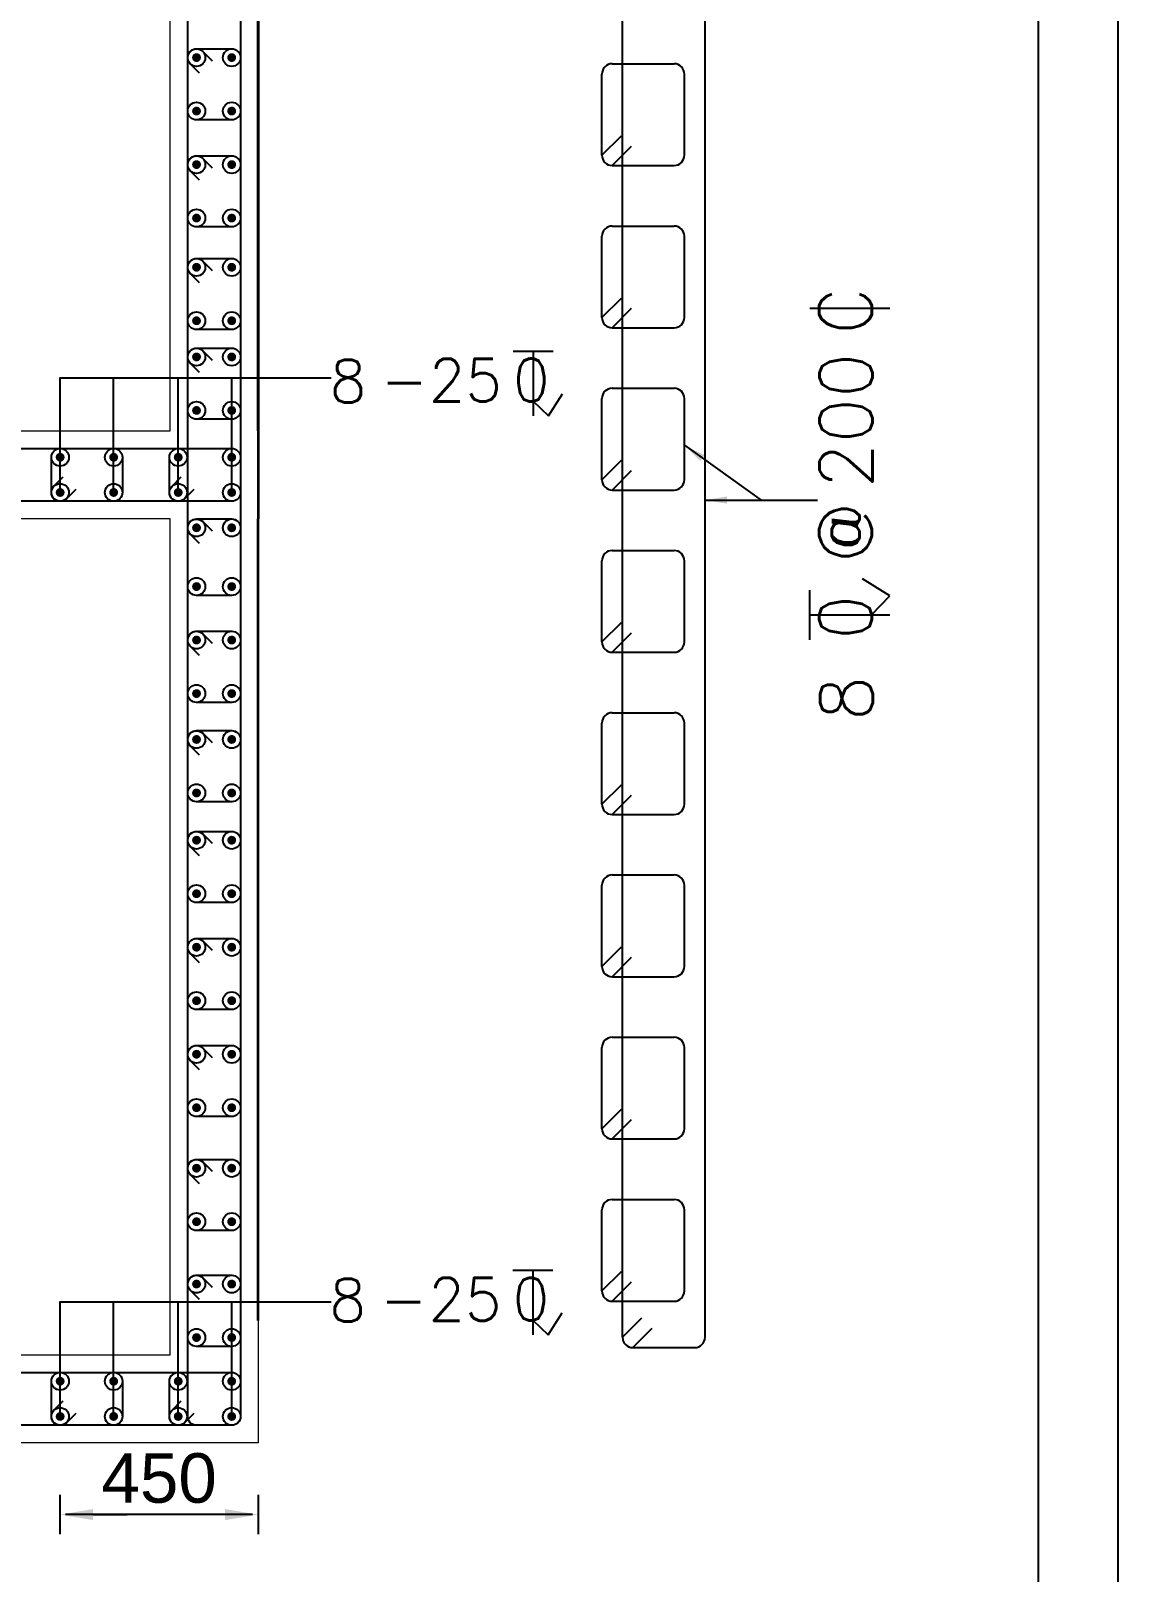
# Model space of a CAD drawing. Extents: x 1878645 to 3043969, y -1160829 to -603973.
# Drawn here: x 2414279 to 2419222, y -653813 to -646807 of the extents above; entities that cross this region are included whole.
import ezdxf
from ezdxf.enums import TextEntityAlignment as Align

# ---------------------------------------------------------------- set-up
doc = ezdxf.new("R2010")
doc.units = 0
doc.header["$LTSCALE"] = 100
doc.header["$PDMODE"] = 66
doc.layers.get('Defpoints').update_dxf_attribs({"lineweight": 0})
for name, color, linetype in [('B-TXT', 7, 'Continuous'), ('Dim', 3, 'Continuous'), ('FDN.DIM', 4, 'Continuous'), ('Link', 225, 'Continuous'), ('LINKP', 2, 'Continuous'), ('Reinforcement', 4, 'Continuous')]:
    doc.layers.add(name, color=color, linetype=linetype)
doc.layers.add('ECO COL', color=6, linetype='Continuous', lineweight=0)
doc.layers.add('ECO-COL', color=6, linetype='Continuous', lineweight=35)
doc.styles.add('ROMANS', font='simplex.shx', dxfattribs={"width": 0.75})
doc.styles.get("Standard").update_dxf_attribs({"font": 'verdana.ttf'})
doc.styles.add('Style-font003', font='arial.ttf')
doc.dimstyles.new('mm ond feet with line', dxfattribs={"dimtxt": 200, "dimasz": 100, "dimexe": 0.18, "dimexo": 0.0625, "dimgap": 0.09, "dimtad": 0, "dimdec": 0, "dimzin": 0, "dimdsep": 46, "dimtxsty": 'Standard', "dimblk": 'ARCHTICK', "dimcen": 0, "dimclrd": 8, "dimclre": 8, "dimclrt": 7, "dimadec": 0, "dimazin": 0, "dimtfac": 1, "dimtdec": 0, "dimtofl": 0, "dimtmove": 0, "dimatfit": 3, "dimfxl": 1, "dimtolj": 1, "dimtzin": 0, "dimarcsym": 0})
doc.dimstyles.new('working dim', dxfattribs={"dimtxt": 175, "dimasz": 50, "dimexe": 0, "dimexo": 0, "dimgap": 3, "dimtad": 1, "dimtoh": 1, "dimdec": 0, "dimzin": 0, "dimdsep": 46, "dimtxsty": 'Standard', "dimblk": 'ARCHTICK', "dimcen": 0, "dimdle": 3, "dimse1": 1, "dimse2": 1, "dimclrd": 256, "dimclre": 2, "dimclrt": 256, "dimadec": 0, "dimazin": 0, "dimtfac": 1, "dimtdec": 0, "dimtofl": 0, "dimtmove": 1, "dimatfit": 3, "dimldrblk": 'DOTSMALL', "dimfxl": 1, "dimtolj": 1, "dimtzin": 0, "dimlwd": -1, "dimarcsym": 1})

# ---------------------------------------------------------------- blocks, each defined once
blk = doc.blocks.new('T-V')
at = {"layer": 'B-TXT', "linetype": 'Continuous'}
for p, q in [((1348.3, 187), (1582.4, 187)), ((1465.4, 187), (1465.4, -191.4)), ((1555.1, -191.4), (1637.1, -62.7)), ((1465.4, -105.6), (1555.1, -191.4))]:
    blk.add_line(p, q, dxfattribs=at)
at = {"layer": 'B-TXT', "linetype": 'Continuous', "style": 'ROMANS'}
for s, p in [('0', (1346.7, -107.1)), ('-', (571.3, -107.1))]:
    blk.add_text(s, height=250, dxfattribs=at).set_placement(p)
blk.add_attdef('T', text='', height=250, dxfattribs=at).set_placement((489.9, -113.4), align=Align.RIGHT)
blk.add_attdef('V', (854, -107.8), '', height=250, dxfattribs=at)
blk = doc.blocks.new('A2')
at = {"layer": 'Dim', "linetype": 'ByBlock', "lineweight": -2, "extrusion": (0, 0, -1)}
blk.add_lwpolyline([(6, 0), (12.197, 0)], dxfattribs=at)
blk.add_solid([(6, -1), (0, 0), (6, 1)], dxfattribs=at)
blk = doc.blocks.new('A3')
at = {"layer": 'Dim', "linetype": 'ByBlock', "lineweight": -2}
blk.add_line((0, 3.585), (0, -3.585), dxfattribs=at)
blk.add_blockref('A2', (0, 0), dxfattribs=at)
blk = doc.blocks.new('*D336')
at = {"layer": 'Defpoints', "color": 0, "transparency": 16777216}
for p in [(2414412.5, -653225.3), (2415312.5, -653225.3), (2414412.5, -653551.3)]:
    blk.add_point(p, dxfattribs=at)
at = {"layer": 'Dim', "transparency": 16777216}
blk.add_line((2415287.5, -653551.3), (2414437.5, -653551.3), dxfattribs=at)
at = {"layer": 'Dim', "transparency": 16777216, "xscale": 25, "yscale": 25, "zscale": 25, "rotation": 180}
blk.add_blockref('A3', (2414412.5, -653551.3), dxfattribs=at)
at = {"layer": 'Dim', "transparency": 16777216, "xscale": 25, "yscale": 25, "zscale": 25}
blk.add_blockref('A3', (2415312.5, -653551.3), dxfattribs=at)
at = {"layer": 'Dim', "color": 7, "transparency": 16777216, "insert": (2414862.5, -653386.5), "char_height": 225, "attachment_point": 5, "style": 'Style-font003'}
blk.add_mtext('\\A1;450', dxfattribs=at)
blk = doc.blocks.new('_DOTSMALL')
at = {"color": 0, "linetype": 'ByBlock', "const_width": 0.5}
blk.add_lwpolyline([(-0.0625, 0, 1), (0.0625, 0, 1)], format="xyb", close=True, dxfattribs=at)
blk = doc.blocks.new('TCC')
at = {"layer": 'B-TXT', "linetype": 'Continuous'}
for p, q in [((414, 176.8), (648.2, 176.8)), ((531.1, 176.8), (531.1, -201.6)), ((1983.9, 176.8), (1983.9, -201.6)), ((620.9, -201.6), (702.9, -72.9)), ((531.1, -115.8), (620.9, -201.6))]:
    blk.add_line(p, q, dxfattribs=at)
at = {"layer": 'B-TXT', "linetype": 'Continuous', "style": 'ROMANS'}
for s, p in [('0', (412.5, -117.3)), ('@', (777.2, -117.3)), ('C', (1857.9, -117.3))]:
    blk.add_text(s, height=250, dxfattribs=at).set_placement(p)
blk.add_attdef('T', text='', height=250, dxfattribs=at).set_placement((243.9, -121.4), align=Align.RIGHT)
blk.add_attdef('CC', (1130.4, -119.4), '', height=250, dxfattribs=at)

msp = doc.modelspace()

# ---------------------------------------------------------------- linework, layer by layer
at = {"color": 35}
msp.add_line((2419222.42866, -659933.58243), (2419222.42866, -631176.6478), dxfattribs=at)
msp.add_line((2418859.65316, -659584.75983), (2418859.65316, -631539.4233))
at = {"layer": 'Dim', "ltscale": 0.15}
for points in [[(2414412.48026, -648905.28292), (2414412.48026, -648384.08024), (2415643.91021, -648384.08024)], [(2414655.68026, -648905.28292), (2414655.68026, -648384.08024), (2415643.91021, -648384.08024)], [(2414949.26235, -648905.28292), (2414949.26235, -648384.08024), (2415642.13325, -648384.08024)], [(2415192.46235, -648905.28292), (2415192.46235, -648384.08024), (2415643.91021, -648384.08024)], [(2414412.48026, -653105.28292), (2414412.48026, -652584.08024), (2415643.91021, -652584.08024)], [(2414655.68026, -653105.28292), (2414655.68026, -652584.08024), (2415643.91021, -652584.08024)], [(2414949.26235, -653105.28292), (2414949.26235, -652584.08024), (2415642.13325, -652584.08024)], [(2415192.46235, -653105.28292), (2415192.46235, -652584.08024), (2415643.91021, -652584.08024)]]:
    msp.add_lwpolyline(points, dxfattribs=at)
at = {"layer": 'ECO COL', "color": 4}
msp.add_lwpolyline([(2409312.46026, -644425.28292), (2415312.46026, -644425.28292), (2415312.46026, -653225.28292), (2409312.46026, -653225.28292), (2409312.46026, -652825.28292), (2414912.46026, -652825.28292), (2414912.46026, -649025.28292), (2409312.46026, -649025.28292), (2409312.46026, -648625.28292), (2414912.46026, -648625.28292), (2414912.46026, -644825.28292), (2409312.46026, -644825.28292), (2409312.46026, -644425.28292)], dxfattribs=at)
at = {"layer": 'ECO-COL', "color": 4}
for points in [[(2415312.46026, -648625.28292), (2415312.46026, -644981.3464)], [(2415312.46026, -644981.37164), (2415312.46026, -648625.28292)], [(2415312.46026, -648625.28292), (2415312.46026, -649025.28292)], [(2415312.46026, -648625.28292), (2415312.46026, -649025.28292)], [(2415312.46026, -652669.21944), (2415312.46026, -649025.28292)]]:
    msp.add_lwpolyline(points, dxfattribs=at)
at = {"layer": 'Link'}
for points in [[(2415046.60227, -644615.99362), (2415004.17594, -644573.56714, -0.6681779738), (2415032.46026, -644505.28292), (2415192.46026, -644505.28292, -0.4142135624), (2415232.46026, -644545.28292), (2415232.46026, -653105.28292, -0.4142135624), (2415192.46026, -653145.28292), (2415032.46026, -653145.28292, -0.4142135624), (2414992.46026, -653105.28292), (2414992.46026, -644545.28292, -0.6681793021), (2415060.74459, -644516.9987), (2415103.17092, -644559.42519)], [(2415046.60227, -646999.14181), (2415004.17594, -646956.71533, -0.6681779738), (2415032.46026, -646888.45111), (2415192.46026, -646888.45111, -0.4143600166), (2415232.46026, -646928.45111), (2415232.46026, -647171.65111, -0.4140671234), (2415192.46026, -647211.65111), (2415032.46026, -647211.65111, -0.4140671234), (2414992.46026, -647171.65111), (2414992.46026, -646928.45111, -0.6683601251), (2415060.74459, -646900.14689), (2415103.17092, -646942.57337)], [(2415046.60227, -647485.54181), (2415004.17594, -647443.11533, -0.6681779738), (2415032.46026, -647374.85111), (2415192.46026, -647374.85111, -0.4143600166), (2415232.46026, -647414.85111), (2415232.46026, -647658.05111, -0.4140671234), (2415192.46026, -647698.05111), (2415032.46026, -647698.05111, -0.4140671234), (2414992.46026, -647658.05111), (2414992.46026, -647414.85111, -0.6683601251), (2415060.74459, -647386.54689), (2415103.17092, -647428.97337)], [(2415046.60227, -647952.25183), (2415004.17594, -647909.82534, -0.6681779738), (2415032.46026, -647841.56112), (2415192.46026, -647841.56112, -0.4143600166), (2415232.46026, -647881.56112), (2415232.46026, -648124.76112, -0.4140671234), (2415192.46026, -648164.76112), (2415032.46026, -648164.76112, -0.4140671234), (2414992.46026, -648124.76112), (2414992.46026, -647881.56112, -0.6683601251), (2415060.74459, -647853.2569), (2415103.17092, -647895.68339)], [(2415046.60227, -648359.83449), (2415004.17594, -648317.408, -0.6681779738), (2415032.46026, -648249.14378), (2415192.46026, -648249.14378, -0.4143600166), (2415232.46026, -648289.14378), (2415232.46026, -648532.34378, -0.4140671234), (2415192.46026, -648572.34378), (2415032.46026, -648572.34378, -0.4140671234), (2414992.46026, -648532.34378), (2414992.46026, -648289.14378, -0.6683601251), (2415060.74459, -648260.83956), (2415103.17092, -648303.26605)], [(2409503.17097, -648891.14092), (2409460.74448, -648933.56724, -0.6681779738), (2409392.46026, -648905.28292), (2409392.46026, -648745.28292, -0.4142135624), (2409432.46026, -648705.28292), (2415192.46026, -648705.28292, -0.4142135624), (2415232.46026, -648745.28292), (2415232.46026, -648905.28292, -0.4142135624), (2415192.46026, -648945.28292), (2409432.46026, -648945.28292, -0.6681793021), (2409404.17604, -648876.9986), (2409446.60253, -648834.57227)], [(2414483.17097, -648891.14092), (2414440.74448, -648933.56724, -0.6681779738), (2414372.48026, -648905.28292), (2414372.48026, -648745.28292, -0.4143600166), (2414412.48026, -648705.28292), (2414655.68026, -648705.28292, -0.4140671234), (2414695.68026, -648745.28292), (2414695.68026, -648905.28292, -0.4140671234), (2414655.68026, -648945.28292), (2414412.48026, -648945.28292, -0.6683601251), (2414384.17604, -648876.9986), (2414426.60253, -648834.57227)], [(2415019.95306, -648891.14092), (2414977.52657, -648933.56724, -0.6681779738), (2414909.26235, -648905.28292), (2414909.26235, -648745.28292, -0.4143600166), (2414949.26235, -648705.28292), (2415192.46235, -648705.28292, -0.4140671234), (2415232.46235, -648745.28292), (2415232.46235, -648905.28292, -0.4140671234), (2415192.46235, -648945.28292), (2414949.26235, -648945.28292, -0.6683601251), (2414920.95814, -648876.9986), (2414963.38462, -648834.57227)], [(2415046.60227, -649136.48628), (2415004.17594, -649094.05979, -0.6681779738), (2415032.46026, -649025.77557), (2415192.46026, -649025.77557, -0.4142135624), (2415232.46026, -649065.77557), (2415232.46026, -649332.97557, -0.4140671234), (2415192.46026, -649372.97557), (2415032.46026, -649372.97557, -0.4140671234), (2414992.46026, -649332.97557), (2414992.46026, -649065.77557, -0.6681793021), (2415060.74459, -649037.49135), (2415103.17092, -649079.91784)], [(2415046.60227, -649646.88628), (2415004.17594, -649604.45979, -0.6681779738), (2415032.46026, -649536.17557), (2415192.46026, -649536.17557, -0.4142135624), (2415232.46026, -649576.17557), (2415232.46026, -649819.39557, -0.4140671234), (2415192.46026, -649859.39557), (2415032.46026, -649859.39557, -0.4140671234), (2414992.46026, -649819.39557), (2414992.46026, -649576.17557, -0.6681793021), (2415060.74459, -649547.89135), (2415103.17092, -649590.31784)], [(2415046.60227, -650098.63191), (2415004.17594, -650056.20542, -0.6681779738), (2415032.46026, -649987.9412), (2415192.46026, -649987.9412, -0.4143600166), (2415232.46026, -650027.9412), (2415232.46026, -650271.1412, -0.4140671234), (2415192.46026, -650311.1412), (2415032.46026, -650311.1412, -0.4140671234), (2414992.46026, -650271.1412), (2414992.46026, -650027.9412, -0.6683601251), (2415060.74459, -649999.63698), (2415103.17092, -650042.06347)], [(2415046.60227, -650556.67833), (2415004.17594, -650514.25185, -0.6681779738), (2415032.46026, -650445.98763), (2415192.46026, -650445.98763, -0.4143600166), (2415232.46026, -650485.98763), (2415232.46026, -650729.18763, -0.4140671234), (2415192.46026, -650769.18763), (2415032.46026, -650769.18763, -0.4140671234), (2414992.46026, -650729.18763), (2414992.46026, -650485.98763, -0.6683601251), (2415060.74459, -650457.68341), (2415103.17092, -650500.10989)], [(2415046.60227, -651043.07833), (2415004.17594, -651000.65185, -0.6681779738), (2415032.46026, -650932.38763), (2415192.46026, -650932.38763, -0.4143600166), (2415232.46026, -650972.38763), (2415232.46026, -651215.58763, -0.4140671234), (2415192.46026, -651255.58763), (2415032.46026, -651255.58763, -0.4140671234), (2414992.46026, -651215.58763), (2414992.46026, -650972.38763, -0.6683601251), (2415060.74459, -650944.08341), (2415103.17092, -650986.50989)], [(2415046.60227, -651529.47833), (2415004.17594, -651487.05185, -0.6681779738), (2415032.46026, -651418.78763), (2415192.46026, -651418.78763, -0.4143600166), (2415232.46026, -651458.78763), (2415232.46026, -651701.98763, -0.4140671234), (2415192.46026, -651741.98763), (2415032.46026, -651741.98763, -0.4140671234), (2414992.46026, -651701.98763), (2414992.46026, -651458.78763, -0.6683601251), (2415060.74459, -651430.48341), (2415103.17092, -651472.90989)], [(2415046.60227, -652047.64469), (2415004.17594, -652005.2182, -0.6681779738), (2415032.46026, -651936.95398), (2415192.46026, -651936.95398, -0.4143600166), (2415232.46026, -651976.95398), (2415232.46026, -652220.15398, -0.4140671234), (2415192.46026, -652260.15398), (2415032.46026, -652260.15398, -0.4140671234), (2414992.46026, -652220.15398), (2414992.46026, -651976.95398, -0.6683601251), (2415060.74459, -651948.64976), (2415103.17092, -651991.07625)], [(2415046.60227, -652574.22014), (2415004.17594, -652531.79365, -0.6681779738), (2415032.46026, -652463.52943), (2415192.46026, -652463.52943, -0.4143600166), (2415232.46026, -652503.52943), (2415232.46026, -652746.72943, -0.4140671234), (2415192.46026, -652786.72943), (2415032.46026, -652786.72943, -0.4140671234), (2414992.46026, -652746.72943), (2414992.46026, -652503.52943, -0.6683601251), (2415060.74459, -652475.22521), (2415103.17092, -652517.6517)], [(2409503.17097, -653091.14092), (2409460.74448, -653133.56724, -0.6681779738), (2409392.46026, -653105.28292), (2409392.46026, -652945.28292, -0.4142135624), (2409432.46026, -652905.28292), (2415192.46026, -652905.28292, -0.4142135624), (2415232.46026, -652945.28292), (2415232.46026, -653105.28292, -0.4142135624), (2415192.46026, -653145.28292), (2409432.46026, -653145.28292, -0.6681793021), (2409404.17604, -653076.9986), (2409446.60253, -653034.57227)], [(2414483.17097, -653091.14092), (2414440.74448, -653133.56724, -0.6681779738), (2414372.48026, -653105.28292), (2414372.48026, -652945.28292, -0.4143600166), (2414412.48026, -652905.28292), (2414655.68026, -652905.28292, -0.4140671234), (2414695.68026, -652945.28292), (2414695.68026, -653105.28292, -0.4140671234), (2414655.68026, -653145.28292), (2414412.48026, -653145.28292, -0.6683601251), (2414384.17604, -653076.9986), (2414426.60253, -653034.57227)], [(2415019.95306, -653091.14092), (2414977.52657, -653133.56724, -0.6681779738), (2414909.26235, -653105.28292), (2414909.26235, -652945.28292, -0.4143600166), (2414949.26235, -652905.28292), (2415192.46235, -652905.28292, -0.4140671234), (2415232.46235, -652945.28292), (2415232.46235, -653105.28292, -0.4140671234), (2415192.46235, -653145.28292), (2414949.26235, -653145.28292, -0.6683601251), (2414920.95814, -653076.9986), (2414963.38462, -653034.57227)]]:
    msp.add_lwpolyline(points, format="xyb", dxfattribs=at)
at = {"layer": 'LINKP'}
for p, q in [((2416969.08128, -652745.57028), (2416969.08128, -644821.01354)), ((2417344.08128, -652745.57028), (2417344.08128, -644821.01354)), ((2416922.20628, -646956.59248), (2417203.45628, -646956.59248)), ((2416875.33128, -647372.21748), (2416875.33128, -647003.46748)), ((2417250.33128, -647372.21748), (2417250.33128, -647003.46748)), ((2416875.33128, -647372.21748), (2416963.71963, -647283.82913)), ((2416922.20628, -647419.09248), (2417010.59463, -647330.70413)), ((2416922.20628, -647419.09248), (2417203.45628, -647419.09248)), ((2416922.20628, -647694.09248), (2417203.45628, -647694.09248)), ((2416875.33128, -648109.71748), (2416875.33128, -647740.96748)), ((2417250.33128, -648109.71748), (2417250.33128, -647740.96748)), ((2416875.33128, -648109.71748), (2416963.71963, -648021.32913)), ((2416922.20628, -648156.59248), (2417010.59463, -648068.20413)), ((2416922.20628, -648156.59248), (2417203.45628, -648156.59248)), ((2416922.20628, -648431.59248), (2417203.45628, -648431.59248)), ((2416875.33128, -648847.21748), (2416875.33128, -648478.46748)), ((2417250.33128, -648847.21748), (2417250.33128, -648478.46748)), ((2416875.33128, -648847.21748), (2416963.71963, -648758.82913)), ((2416922.20628, -648894.09248), (2417010.59463, -648805.70413)), ((2416922.20628, -648894.09248), (2417203.45628, -648894.09248)), ((2416922.20628, -649169.09248), (2417203.45628, -649169.09248)), ((2416875.33128, -649584.71748), (2416875.33128, -649215.96748)), ((2417250.33128, -649584.71748), (2417250.33128, -649215.96748)), ((2416875.33128, -649584.71748), (2416963.71963, -649496.32913)), ((2416922.20628, -649631.59248), (2417010.59463, -649543.20413)), ((2416922.20628, -649631.59248), (2417203.45628, -649631.59248)), ((2416875.33128, -650322.21748), (2416875.33128, -649953.46748)), ((2416922.20628, -649906.59248), (2417203.45628, -649906.59248)), ((2417250.33128, -650322.21748), (2417250.33128, -649953.46748)), ((2416875.33128, -650322.21748), (2416963.71963, -650233.82913)), ((2416922.20628, -650369.09248), (2417010.59463, -650280.70413)), ((2416922.20628, -650369.09248), (2417203.45628, -650369.09248)), ((2416922.20628, -650644.09248), (2417203.45628, -650644.09248)), ((2416875.33128, -651059.71748), (2416875.33128, -650690.96748)), ((2417250.33128, -651059.71748), (2417250.33128, -650690.96748)), ((2416875.33128, -651059.71748), (2416963.71963, -650971.32913)), ((2416922.20628, -651106.59248), (2417010.59463, -651018.20413)), ((2416922.20628, -651106.59248), (2417203.45628, -651106.59248)), ((2416875.33128, -651797.21748), (2416875.33128, -651428.46748)), ((2416922.20628, -651381.59248), (2417203.45628, -651381.59248)), ((2417250.33128, -651797.21748), (2417250.33128, -651428.46748)), ((2416875.33128, -651797.21748), (2416963.71963, -651708.82913)), ((2416922.20628, -651844.09248), (2417010.59463, -651755.70413)), ((2416922.20628, -651844.09248), (2417203.45628, -651844.09248)), ((2416922.20628, -652119.09248), (2417203.45628, -652119.09248)), ((2416875.33128, -652534.71748), (2416875.33128, -652165.96748)), ((2417250.33128, -652534.71748), (2417250.33128, -652165.96748)), ((2416875.33128, -652534.71748), (2416963.71963, -652446.32913)), ((2416922.20628, -652581.59248), (2417010.59463, -652493.20413)), ((2416922.20628, -652581.59248), (2417203.45628, -652581.59248)), ((2416969.08128, -652745.57028), (2417057.46963, -652657.18193)), ((2417015.95628, -652792.44528), (2417104.34463, -652704.05693)), ((2417015.95628, -652792.44528), (2417297.20628, -652792.44528))]:
    msp.add_line(p, q, dxfattribs=at)
for centre, start, end in [((2416922.2063, -647003.46749), 90.000022412, 179.999977588), ((2417203.45626, -647003.46749), 0.000022358, 89.999977588), ((2416922.2063, -647372.21746), 180.000022358, 269.999977588), ((2417203.45626, -647372.21746), 270.000022412, 359.999977588), ((2416922.2063, -647740.96749), 90.000022412, 179.999977588), ((2417203.45626, -647740.96749), 0.000022358, 89.999977588), ((2416922.2063, -648109.71746), 180.000022358, 269.999977588), ((2417203.45626, -648109.71746), 270.000022412, 359.999977588), ((2416922.2063, -648478.46749), 90.000022412, 179.999977588), ((2417203.45626, -648478.46749), 0.000022358, 89.999977588), ((2416922.2063, -648847.21746), 180.000022358, 269.999977588), ((2417203.45626, -648847.21746), 270.000022412, 359.999977588), ((2416922.2063, -649215.96749), 90.000022412, 179.999977588), ((2417203.45626, -649215.96749), 0.000022358, 89.999977588), ((2416922.2063, -649584.71746), 180.000022358, 269.999977588), ((2417203.45626, -649584.71746), 270.000022412, 359.999977588), ((2416922.2063, -649953.46749), 90.000022412, 179.999977588), ((2417203.45626, -649953.46749), 0.000022358, 89.999977588), ((2416922.2063, -650322.21746), 180.000022358, 269.999977588), ((2417203.45626, -650322.21746), 270.000022412, 359.999977588), ((2416922.2063, -650690.96749), 90.000022385, 179.999977588), ((2417203.45626, -650690.96749), 0.000022358, 89.999977588), ((2416922.2063, -651059.71746), 180.000022358, 269.999977588), ((2417203.45626, -651059.71746), 270.000022412, 359.999977588), ((2416922.2063, -651428.46749), 90.000022412, 179.999977588), ((2417203.45626, -651428.46749), 0.000022358, 89.999977588), ((2416922.2063, -651797.21746), 180.000022358, 269.999977588), ((2417203.45626, -651797.21746), 270.000022412, 359.999977588), ((2416922.2063, -652165.96749), 90.000022412, 179.999977588), ((2417203.45626, -652165.96749), 0.000022358, 89.999977588), ((2416922.2063, -652534.71746), 180.000022358, 269.999977588), ((2417203.45626, -652534.71746), 270.000022412, 359.999977588), ((2417015.9563, -652745.57026), 180.000022358, 269.999977588), ((2417297.20626, -652745.57026), 270.000022385, 359.999977588)]:
    msp.add_arc(centre, 46.87502, start, end, dxfattribs=at)
at = {"layer": 'Reinforcement', "color": 4}
for points in [[(2415022.46026, -646928.45111, 20, 20, 1), (2415042.46026, -646928.45111, 20, 20, 1)], [(2415182.46026, -646928.45111, 20, 20, 1), (2415202.46026, -646928.45111, 20, 20, 1)], [(2415022.46026, -647171.65111, 20, 20, 1), (2415042.46026, -647171.65111, 20, 20, 1)], [(2415182.46026, -647171.65111, 20, 20, 1), (2415202.46026, -647171.65111, 20, 20, 1)], [(2415022.46026, -647414.85111, 20, 20, 1), (2415042.46026, -647414.85111, 20, 20, 1)], [(2415182.46026, -647414.85111, 20, 20, 1), (2415202.46026, -647414.85111, 20, 20, 1)], [(2415022.46026, -647658.05111, 20, 20, 1), (2415042.46026, -647658.05111, 20, 20, 1)], [(2415182.46026, -647658.05111, 20, 20, 1), (2415202.46026, -647658.05111, 20, 20, 1)], [(2415022.46026, -647881.56112, 20, 20, 1), (2415042.46026, -647881.56112, 20, 20, 1)], [(2415182.46026, -647881.56112, 20, 20, 1), (2415202.46026, -647881.56112, 20, 20, 1)], [(2415022.46026, -648124.76112, 20, 20, 1), (2415042.46026, -648124.76112, 20, 20, 1)], [(2415182.46026, -648124.76112, 20, 20, 1), (2415202.46026, -648124.76112, 20, 20, 1)], [(2415022.46026, -648289.14378, 20, 20, 1), (2415042.46026, -648289.14378, 20, 20, 1)], [(2415182.46026, -648289.14378, 20, 20, 1), (2415202.46026, -648289.14378, 20, 20, 1)], [(2415022.46026, -648532.34378, 20, 20, 1), (2415042.46026, -648532.34378, 20, 20, 1)], [(2415182.46026, -648532.34378, 20, 20, 1), (2415202.46026, -648532.34378, 20, 20, 1)], [(2414412.48026, -648755.28292, 20, 20, 1), (2414412.48026, -648735.28292, 20, 20, 1)], [(2414655.68026, -648755.28292, 20, 20, 1), (2414655.68026, -648735.28292, 20, 20, 1)], [(2414949.26235, -648755.28292, 20, 20, 1), (2414949.26235, -648735.28292, 20, 20, 1)], [(2415192.46235, -648755.28292, 20, 20, 1), (2415192.46235, -648735.28292, 20, 20, 1)], [(2415192.46235, -648755.28292, 20, 20, 1), (2415192.46235, -648735.28292, 20, 20, 1)], [(2415192.46235, -648755.28292, 20, 20, 1), (2415192.46235, -648735.28292, 20, 20, 1)], [(2415192.46235, -648755.28292, 20, 20, 1), (2415192.46235, -648735.28292, 20, 20, 1)], [(2414412.48026, -648915.28292, 20, 20, 1), (2414412.48026, -648895.28292, 20, 20, 1)], [(2414655.68026, -648915.28292, 20, 20, 1), (2414655.68026, -648895.28292, 20, 20, 1)], [(2414949.26235, -648915.28292, 20, 20, 1), (2414949.26235, -648895.28292, 20, 20, 1)], [(2415192.46235, -648915.28292, 20, 20, 1), (2415192.46235, -648895.28292, 20, 20, 1)], [(2415192.46235, -648915.28292, 20, 20, 1), (2415192.46235, -648895.28292, 20, 20, 1)], [(2415192.46235, -648915.28292, 20, 20, 1), (2415192.46235, -648895.28292, 20, 20, 1)], [(2415192.46235, -648915.28292, 20, 20, 1), (2415192.46235, -648895.28292, 20, 20, 1)], [(2415022.46026, -649065.77557, 20, 20, 1), (2415042.46026, -649065.77557, 20, 20, 1)], [(2415022.46026, -649065.77557, 20, 20, 1), (2415042.46026, -649065.77557, 20, 20, 1)], [(2415182.46026, -649065.77557, 20, 20, 1), (2415202.46026, -649065.77557, 20, 20, 1)], [(2415182.46026, -649065.77557, 20, 20, 1), (2415202.46026, -649065.77557, 20, 20, 1)], [(2415022.46026, -649332.97557, 20, 20, 1), (2415042.46026, -649332.97557, 20, 20, 1)], [(2415182.46026, -649332.97557, 20, 20, 1), (2415202.46026, -649332.97557, 20, 20, 1)], [(2415022.46026, -649576.17557, 20, 20, 1), (2415042.46026, -649576.17557, 20, 20, 1)], [(2415182.46026, -649576.17557, 20, 20, 1), (2415202.46026, -649576.17557, 20, 20, 1)], [(2415022.46026, -649819.39557, 20, 20, 1), (2415042.46026, -649819.39557, 20, 20, 1)], [(2415182.46026, -649819.39557, 20, 20, 1), (2415202.46026, -649819.39557, 20, 20, 1)], [(2415022.46026, -650027.9412, 20, 20, 1), (2415042.46026, -650027.9412, 20, 20, 1)], [(2415182.46026, -650027.9412, 20, 20, 1), (2415202.46026, -650027.9412, 20, 20, 1)], [(2415022.46026, -650271.1412, 20, 20, 1), (2415042.46026, -650271.1412, 20, 20, 1)], [(2415182.46026, -650271.1412, 20, 20, 1), (2415202.46026, -650271.1412, 20, 20, 1)], [(2415022.46026, -650485.98763, 20, 20, 1), (2415042.46026, -650485.98763, 20, 20, 1)], [(2415182.46026, -650485.98763, 20, 20, 1), (2415202.46026, -650485.98763, 20, 20, 1)], [(2415022.46026, -650729.18763, 20, 20, 1), (2415042.46026, -650729.18763, 20, 20, 1)], [(2415182.46026, -650729.18763, 20, 20, 1), (2415202.46026, -650729.18763, 20, 20, 1)], [(2415022.46026, -650972.38763, 20, 20, 1), (2415042.46026, -650972.38763, 20, 20, 1)], [(2415182.46026, -650972.38763, 20, 20, 1), (2415202.46026, -650972.38763, 20, 20, 1)], [(2415022.46026, -651215.58763, 20, 20, 1), (2415042.46026, -651215.58763, 20, 20, 1)], [(2415182.46026, -651215.58763, 20, 20, 1), (2415202.46026, -651215.58763, 20, 20, 1)], [(2415022.46026, -651458.78763, 20, 20, 1), (2415042.46026, -651458.78763, 20, 20, 1)], [(2415182.46026, -651458.78763, 20, 20, 1), (2415202.46026, -651458.78763, 20, 20, 1)], [(2415022.46026, -651701.98763, 20, 20, 1), (2415042.46026, -651701.98763, 20, 20, 1)], [(2415182.46026, -651701.98763, 20, 20, 1), (2415202.46026, -651701.98763, 20, 20, 1)], [(2415022.46026, -651976.95398, 20, 20, 1), (2415042.46026, -651976.95398, 20, 20, 1)], [(2415182.46026, -651976.95398, 20, 20, 1), (2415202.46026, -651976.95398, 20, 20, 1)], [(2415022.46026, -652220.15398, 20, 20, 1), (2415042.46026, -652220.15398, 20, 20, 1)], [(2415182.46026, -652220.15398, 20, 20, 1), (2415202.46026, -652220.15398, 20, 20, 1)], [(2415022.46026, -652503.52943, 20, 20, 1), (2415042.46026, -652503.52943, 20, 20, 1)], [(2415182.46026, -652503.52943, 20, 20, 1), (2415202.46026, -652503.52943, 20, 20, 1)], [(2415022.46026, -652746.72943, 20, 20, 1), (2415042.46026, -652746.72943, 20, 20, 1)], [(2415182.46026, -652746.72943, 20, 20, 1), (2415202.46026, -652746.72943, 20, 20, 1)], [(2414412.48026, -652955.28292, 20, 20, 1), (2414412.48026, -652935.28292, 20, 20, 1)], [(2414655.68026, -652955.28292, 20, 20, 1), (2414655.68026, -652935.28292, 20, 20, 1)], [(2414949.26235, -652955.28292, 20, 20, 1), (2414949.26235, -652935.28292, 20, 20, 1)], [(2415192.46235, -652955.28292, 20, 20, 1), (2415192.46235, -652935.28292, 20, 20, 1)], [(2415192.46235, -652955.28292, 20, 20, 1), (2415192.46235, -652935.28292, 20, 20, 1)], [(2414412.48026, -653115.28292, 20, 20, 1), (2414412.48026, -653095.28292, 20, 20, 1)], [(2414655.68026, -653115.28292, 20, 20, 1), (2414655.68026, -653095.28292, 20, 20, 1)], [(2414949.26235, -653115.28292, 20, 20, 1), (2414949.26235, -653095.28292, 20, 20, 1)], [(2415192.46235, -653115.28292, 20, 20, 1), (2415192.46235, -653095.28292, 20, 20, 1)], [(2415192.46235, -653115.28292, 20, 20, 1), (2415192.46235, -653095.28292, 20, 20, 1)]]:
    msp.add_lwpolyline(points, format="xyseb", close=True, dxfattribs=at)
for centre in [(2415032.46026, -646928.45111), (2415192.46026, -646928.45111), (2415032.46026, -647171.65111), (2415192.46026, -647171.65111), (2415032.46026, -647414.85111), (2415192.46026, -647414.85111), (2415032.46026, -647658.05111), (2415192.46026, -647658.05111), (2415032.46026, -647881.56112), (2415192.46026, -647881.56112), (2415032.46026, -648124.76112), (2415192.46026, -648124.76112), (2415032.46026, -648289.14378), (2415192.46026, -648289.14378), (2415032.46026, -648532.34378), (2415192.46026, -648532.34378), (2414412.48026, -648745.28292), (2414655.68026, -648745.28292), (2414949.26235, -648745.28292), (2415192.46235, -648745.28292), (2415192.46235, -648745.28292), (2415192.46235, -648745.28292), (2415192.46235, -648745.28292), (2414412.48026, -648905.28292), (2414655.68026, -648905.28292), (2414949.26235, -648905.28292), (2415192.46235, -648905.28292), (2415192.46235, -648905.28292), (2415192.46235, -648905.28292), (2415192.46235, -648905.28292), (2415032.46026, -649065.77557), (2415032.46026, -649065.77557), (2415192.46026, -649065.77557), (2415192.46026, -649065.77557), (2415032.46026, -649332.97557), (2415192.46026, -649332.97557), (2415032.46026, -649576.17557), (2415192.46026, -649576.17557), (2415032.46026, -649819.39557), (2415192.46026, -649819.39557), (2415032.46026, -650027.9412), (2415192.46026, -650027.9412), (2415032.46026, -650271.1412), (2415192.46026, -650271.1412), (2415032.46026, -650485.98763), (2415192.46026, -650485.98763), (2415032.46026, -650729.18763), (2415192.46026, -650729.18763), (2415032.46026, -650972.38763), (2415192.46026, -650972.38763), (2415032.46026, -651215.58763), (2415192.46026, -651215.58763), (2415032.46026, -651458.78763), (2415192.46026, -651458.78763), (2415032.46026, -651701.98763), (2415192.46026, -651701.98763), (2415032.46026, -651976.95398), (2415192.46026, -651976.95398), (2415032.46026, -652220.15398), (2415192.46026, -652220.15398), (2415032.46026, -652503.52943), (2415192.46026, -652503.52943), (2415032.46026, -652746.72943), (2415192.46026, -652746.72943), (2414412.48026, -652945.28292), (2414655.68026, -652945.28292), (2414949.26235, -652945.28292), (2415192.46235, -652945.28292), (2415192.46235, -652945.28292), (2414412.48026, -653105.28292), (2414655.68026, -653105.28292), (2414949.26235, -653105.28292), (2415192.46235, -653105.28292), (2415192.46235, -653105.28292)]:
    msp.add_circle(centre, 40, dxfattribs=at)

# ---------------------------------------------------------------- block references
at = {"layer": 'B-TXT', "xscale": 0.9599999999627471, "yscale": 0.9599999999627471, "zscale": 0.9599999999627471, "rotation": 89.99999999999734}
msp.add_blockref('TCC', (2417990.32587, -649971.93273), dxfattribs=at).add_auto_attribs({'T': '8', 'CC': '200'})
at = {"layer": 'B-TXT', "linetype": 'Continuous', "xscale": 0.7776000000303611, "yscale": 0.7776000000303611, "zscale": 0.7776000000303611, "rotation": 359.9999999999999}
for p in [(2415423.93732, -648408.07451), (2415422.22984, -652586.21261)]:
    msp.add_blockref('T-V', p, dxfattribs=at).add_auto_attribs({'T': '8', 'V': '25'})

# ---------------------------------------------------------------- dimensions: what is measured, and where the dimension line sits
at = {"layer": 'Dim'}
dim = msp.add_linear_dim(base=(2414412.46026, -653551.34638), p1=(2415312.46026, -653225.28332), p2=(2414412.46026, -653225.28332), angle=180, dimstyle='working dim', override={"dimtxt": 225, "dimasz": 25, "dimgap": 50, "dimlfac": 0.5, "dimtxsty": 'Style-font003', "dimblk": 'A3', "dimclrt": 7, "dimarcsym": 1}, dxfattribs=at)
dim.commit()
dim.dimension.update_dxf_attribs({"geometry": '*D336', "text_midpoint": (2414862.46026, -653386.46746)})

# ---------------------------------------------------------------- leaders
at = {"layer": 'FDN.DIM', "linetype": 'Continuous', "lineweight": -2}
for points in [[(2417250.33128, -648690.81409), (2417600.06312, -648939.79846)], [(2417344.08128, -648939.79846), (2417856.04497, -648939.79846)]]:
    msp.add_leader(points, dimstyle='mm ond feet with line', override={"dimgap": 50, "dimse1": 1, "dimse2": 1}, dxfattribs=at)

doc.saveas('drawing.dxf')
